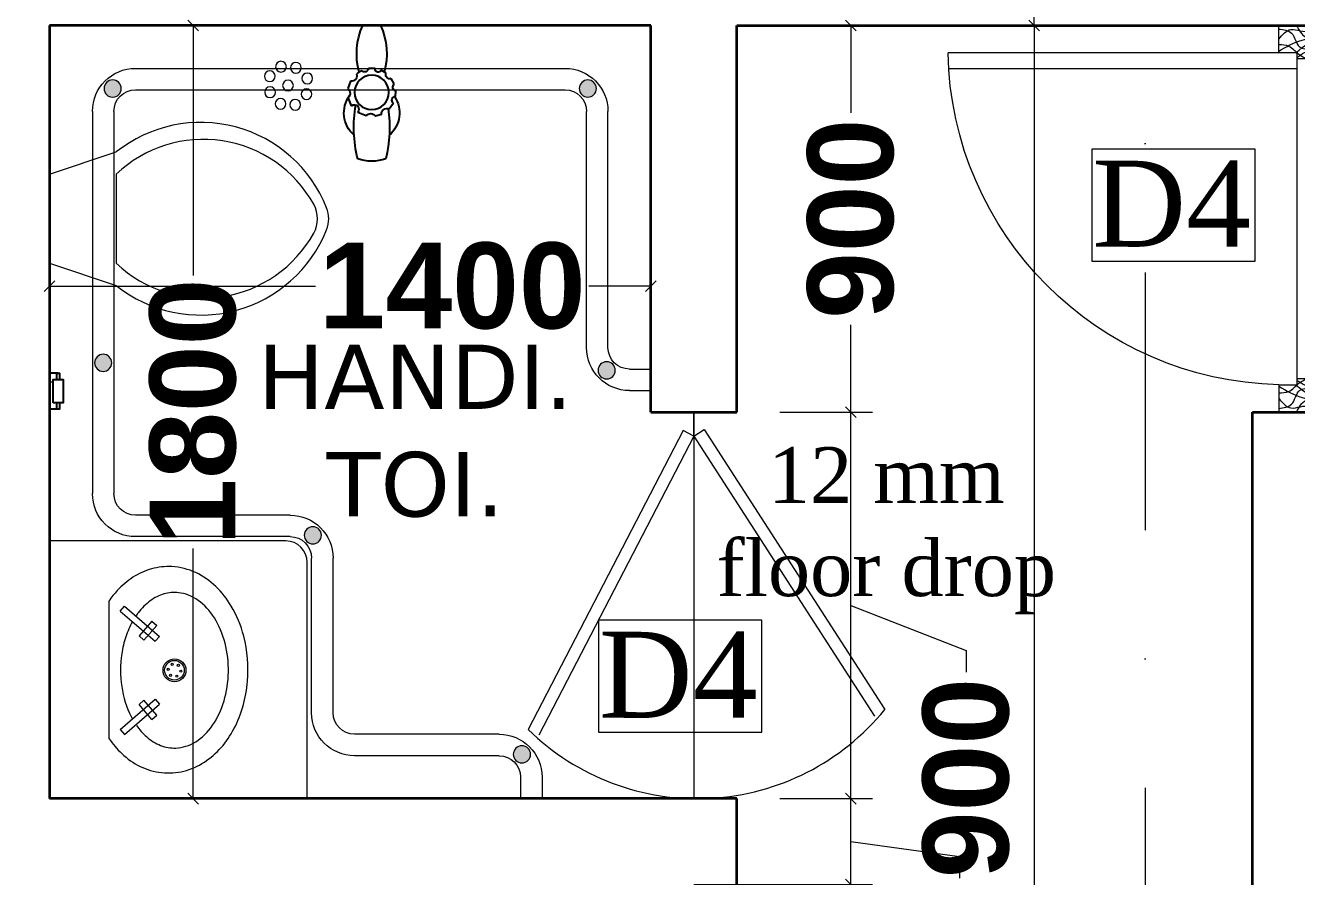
# Model space of a CAD drawing. Header units: millimetres. Extents: x -3092155 to 4513934, y -12317808 to 1850003.
# Drawn here: x -382291 to -379332, y -5679308 to -5677326 of the extents above; entities that cross this region are included whole.
import ezdxf

# ---------------------------------------------------------------- set-up
doc = ezdxf.new("R2010")
doc.units = ezdxf.units.MM
doc.header["$LTSCALE"] = 2
doc.header["$MEASUREMENT"] = 0
doc.header["$PDMODE"] = 34
doc.header["$PDSIZE"] = 500
doc.linetypes.add('DASHDOT', pattern=[1, 0.5, -0.25, 0, -0.25])
for name, color, linetype, lineweight in [('D DIM', 250, 'Continuous', 9), ('D4', 10, 'Continuous', 5), ('DOOR', 27, 'Continuous', 5), ('FIXTURE', 252, 'Continuous', 0), ('GRID', 251, 'DASHDOT', 5), ('Layer1', 251, 'Continuous', 0), ('RAILING', 47, 'Continuous', 13), ('SILL', 74, 'Continuous', 9), ('tap', 97, 'Continuous', 25), ('taxe', 7, 'Continuous', 9), ('TEXT', 7, 'Continuous', 13), ('toi.dim.', 214, 'Continuous', 9), ('WAll', 250, 'Continuous', 35)]:
    doc.layers.add(name, color=color, linetype=linetype, lineweight=lineweight)
doc.layers.add('Layer3', color=36, linetype='Continuous')
doc.layers.add('ROAD', color=7, linetype='Continuous', lineweight=15, true_color=0x004a6a)
doc.styles.add('INNER DIM', font='ARIALNB.TTF', dxfattribs={"height": 250})
doc.styles.add('int dim', font='arialbd.ttf', dxfattribs={"height": 200})
doc.styles.get("Standard").update_dxf_attribs({"font": 'times.ttf', "height": 500})
doc.styles.add('style2', font='verdana.ttf')
doc.dimstyles.new('INNER DIM', dxfattribs={"dimscale": 0, "dimtxt": 250, "dimasz": 100, "dimexe": 50, "dimexo": 50, "dimgap": 50, "dimtad": 0, "dimdec": 0, "dimzin": 0, "dimdsep": 46, "dimtxsty": 'INNER DIM', "dimblk": 'ARCHTICK', "dimcen": 100, "dimdle": 50, "dimclrd": 256, "dimclre": 256, "dimclrt": 256, "dimadec": 0, "dimazin": 0, "dimtfac": 1, "dimtdec": 0, "dimtix": 1, "dimtmove": 2, "dimatfit": 3, "dimfxl": 50, "dimfxlon": 1, "dimtolj": 1, "dimtzin": 0, "dimlwd": -1, "dimlwe": -1, "dimarcsym": 1})
doc.dimstyles.new('toilet detail', dxfattribs={"dimtxt": 150, "dimasz": 25, "dimexe": 50, "dimexo": 100, "dimgap": 25, "dimtad": 0, "dimdec": 0, "dimzin": 3, "dimdsep": 46, "dimtxsty": 'int dim', "dimblk": 'OBLIQUE', "dimcen": 90, "dimclrd": 214, "dimclre": 214, "dimclrt": 256, "dimadec": 0, "dimazin": 0, "dimtfac": 1, "dimtdec": 0, "dimtofl": 0, "dimtmove": 1, "dimatfit": 3, "dimfxl": 1, "dimfrac": 1, "dimtolj": 1, "dimtzin": 0, "dimlwd": -1, "dimlwe": -1, "dimarcsym": 1})

# ---------------------------------------------------------------- blocks, each defined once
blk = doc.blocks.new('_ArchTick')
at = {"color": 0, "linetype": 'ByBlock', "const_width": 0.15}
blk.add_lwpolyline([(-0.5, -0.5), (0.5, 0.5)], dxfattribs=at)
blk = doc.blocks.new('*D730')
at = {"layer": 'D DIM', "ltscale": 100, "transparency": 16777216}
for p, q in [((-438689.0668657003, 360.6453613601625), (-438689.0668657003, 460.6453613601625)), ((998.7644366729072, 360.6453613601623), (998.7644366729072, 460.6453613601623)), ((1048.764436672907, 410.6453613601623), (-438739.0668657003, 410.6453613601623))]:
    blk.add_line(p, q, dxfattribs=at)
at = {"layer": 'Defpoints', "color": 0, "lineweight": 50, "ltscale": 100, "transparency": 16777216}
for p in [(-438689.0668657003, 410.6453613601623), (998.7644366729072, -0.0061451550573111), (-438689.0668657006, -5723126.232655427)]:
    blk.add_point(p, dxfattribs=at)
at = {"layer": 'D DIM', "ltscale": 100, "transparency": 16777216, "xscale": 100, "yscale": 100, "zscale": 100, "rotation": 180}
blk.add_blockref('_ArchTick', (-438689.0668657003, 410.6453613601623), dxfattribs=at)
at = {"layer": 'D DIM', "ltscale": 100, "transparency": 16777216, "xscale": 100, "yscale": 100, "zscale": 100}
blk.add_blockref('_ArchTick', (998.7644366729072, 410.6453613601623), dxfattribs=at)
at = {"layer": 'D DIM', "ltscale": 100, "transparency": 16777216, "insert": (1326.455259555951, 835.181085795164), "char_height": 250, "attachment_point": 5, "style": 'INNER DIM'}
blk.add_mtext('\\A1;439688', dxfattribs=at)
blk = doc.blocks.new('A$C3DC14F32')
at = {"layer": 'DOOR', "ltscale": 100}
for p, q in [((52.99949478264897, 114.9996921028942), (52.99949478264899, 756.7428243851377)), ((83.99949478264897, 79.99969210289419), (83.99949478264898, 755.4110343496443)), ((-0.0005052173510194, -0.000307897105813), (-0.0005052173510194, 114.9996921028942)), ((52.99949478264897, 114.9996921028942), (-0.0005052173510194, 114.9996921028942)), ((52.99949478264897, 79.99969210289419), (52.99949478264897, 114.9996921028942)), ((696.999494782649, 114.9996921028942), (696.999494782649, 79.99969210289419)), ((696.999494782649, 114.9996921028942), (749.999494782649, 114.9996921028942)), ((749.999494782649, 114.9996921028942), (749.999494782649, -0.000307897105813)), ((52.99949478264897, 79.99969210289419), (696.999494782649, 79.99969210289419)), ((64.99949478264897, -0.0003078980371356), (64.99949478264897, 79.99969210289419)), ((684.9994947826488, 79.99969210289419), (684.9994947826488, -0.0003078980371356)), ((64.99949478264897, -0.0003078980371356), (-0.0005052173510194, -0.000307897105813)), ((684.9994947826488, -0.0003078980371356), (749.9994947826491, -0.0003078980371356))]:
    blk.add_line(p, q, dxfattribs=at)
blk.add_arc((40.31417776597399, 100.008927482144), 656.8563987731303, 1.307716759455737, 88.89342584686472, dxfattribs=at)
for points in [[(49.99949478264897, 114.9996921028942), (28.5, 70), (14.5, 33.5), (-0.0005052173510194, 24)], [(26.49949478264898, 114.9996921028942), (8, 91.5), (10.5, 56), (-0.0005052173510194, 44.5)], [(7.000000000465661, 114.9996921028942), (15, 90.5), (41.5, 75), (48, 24.5), (64.99949478264897, 10)], [(37.00000000046565, 114.9996921028942), (40, 96), (56, 76), (64.99949478264897, 61)], [(742.9989895648323, 114.9996921028942), (734.998989565298, 90.5), (708.4989895652977, 75), (701.998989565298, 24.5), (684.9994947826488, 10)], [(712.9989895648323, 114.9996921028942), (709.998989565298, 96), (693.9989895652977, 76), (684.9994947826488, 61)], [(699.999494782649, 114.9996921028942), (721.4989895652977, 70), (735.498989565298, 33.5), (749.999494782649, 24)], [(723.499494782649, 114.9996921028942), (741.9989895652977, 91.5), (739.498989565298, 56), (749.999494782649, 44.5)], [(52.99949478264897, 82), (32.5, 31.5), (37, 21), (-0.0005052173510194, 12)], [(-0.0005052173510194, 81), (22.5, 62.5), (25, 15), (64.99949478264897, -0.0003078980371356)], [(62, 79.99969210289419), (49, 49), (54, 23.5), (4, -0.000307897105813)], [(749.999494782649, 81), (727.4989895652978, 62.5), (724.9989895652977, 15), (684.9994947826488, -0.0003078980371356)], [(687.9989895652977, 79.99969210289419), (700.9989895652977, 49), (695.9989895652977, 23.5), (745.9989895652977, -0.000307897105813)], [(696.999494782649, 82), (717.4989895652977, 31.5), (712.9989895652977, 21), (749.999494782649, 12)]]:
    blk.add_spline(points, degree=3, dxfattribs=at)
blk = doc.blocks.new('14')
at = {"layer": 'FIXTURE', "ltscale": 15000}
for centre in [(-56.98899096832612, 27.93758214637637), (-38.20844072954995, 36.0154674127698), (-20.2151071971748, 27.0380796417594), (-64.68213853077668, 9.495943598449239), (-38.12322247237899, 9.495943598449236), (-12.13889834866859, 9.495943598449236), (-56.95706919417716, -7.848507821559906), (-38.20844072954996, -15.28902206820631), (-18.61901848972775, -8.359989639371632)]:
    blk.add_circle(centre, 6.965944811660197, dxfattribs=at)
blk = doc.blocks.new('ryr')
at = {"layer": 'tap', "ltscale": 100}
for p, q in [((1982569.018644572, -4956357.754817451), (1982576.059878631, -4956352.883035951)), ((1982583.737675077, -4956350.44548549), (1982590.202268639, -4956350.139865152)), ((1982598.167661398, -4956351.876693387), (1982604.579008114, -4956355.304493397)), ((1982562.6397905, -4956366.830942098), (1982560.619417549, -4956373.748985207)), ((1982610.690104417, -4956361.283024868), (1982614.049456018, -4956367.114631121)), ((1982666.278792854, -4956367.768315107), (1982666.287072216, -4956388.375991837)), ((1982561.079463562, -4956384.703346794), (1982565.096674409, -4956394.370811427)), ((1982616.002023037, -4956374.114746697), (1982616.037314679, -4956381.777848398)), ((1982613.723516514, -4956389.770130052), (1982610.08629866, -4956395.641961147)), ((1982572.831709136, -4956401.424545053), (1982582.244357445, -4956405.415036406)), ((1982601.526662083, -4956402.744159232), (1982592.781080879, -4956405.710433228))]:
    blk.add_line(p, q, dxfattribs=at)
blk.add_circle((1982588.283364309, -4956378.074034302), 20, dxfattribs=at)
for centre, radius, start, end in [((1982564.445824714, -4956380.45154472), 34.64069505713051, 56.55277587514192, 138.7143302402152), ((1982579.446505095, -4956350.239695132), 4.296101661263567, 217.9728670969993, 357.2543869593875), ((1982594.646703805, -4956348.890665844), 4.616654942065941, 195.6991030066236, 319.6996369507292), ((1982608.779900129, -4956357.123019014), 4.577611728740137, 156.5926791675466, 294.6637864751611), ((1982556.196415525, -4956378.074034302), 48.00995838109209, 160.1952473060995, 199.8047526939004), ((1982547.685375614, -4956509.021082662), 151.7093994229934, 81.76230417884105, 103.9834318662461), ((1982563.234411473, -4956360.46920614), 6.389464648687468, 264.6601720458993, 25.13943216500143), ((1982615.41065981, -4956370.507321732), 3.655574557478431, 111.8614756836552, 279.3096630897456), ((1982633.110303181, -4956440.782698616), 80.1950678442886, 65.5624695641667, 105.3326518006847), ((1982556.944758322, -4956379.390149402), 6.732447841380619, 307.8898860605086, 56.91974426233791), ((1982616.778405089, -4956386.323464932), 4.605631841286484, 99.25969699666588, 228.4484114278765), ((1982547.685375614, -4956247.126985941), 151.7093994229934, 256.0165681337539, 279.8379305379639), ((1982564.443915571, -4956375.699608197), 34.64069505713051, 221.3317081846367, 306.2699323172791), ((1982568.619799926, -4956398.275333967), 5.259059769223807, 323.2148265677761, 132.0605413497072), ((1982607.803097933, -4956401.599361283), 6.379985056878329, 69.03030871157539, 190.3369005336596), ((1982633.110303181, -4956315.365369986), 80.1950678442886, 254.6673482038987, 294.4375304516508), ((1982587.381802387, -4956410.234905004), 7.044464055513258, 39.96174969293975, 136.8267596166059), ((1982588.283364309, -4956378.074034302), 28, 279.2436243042187, 279.2438643274891)]:
    blk.add_arc(centre, radius, start, end, dxfattribs=at)
blk = doc.blocks.new('_Oblique')
at = {"color": 0, "linetype": 'ByBlock', "lineweight": -2}
blk.add_line((-0.5, -0.5), (0.5, 0.5), dxfattribs=at)
blk = doc.blocks.new('*D1148')
at = {"layer": 'Defpoints', "color": 0, "lineweight": 50, "ltscale": 100, "transparency": 16777216}
for p in [(-1461861.635037731, -5391089.477372297), (-1461596.279398512, -5391089.477372297), (-1462061.627130242, -5391289.477372295)]:
    blk.add_point(p, dxfattribs=at)
at = {"layer": 'toi.dim.', "color": 214, "ltscale": 100, "transparency": 16777216}
for p, q in [((-1461761.635037731, -5391089.477372297), (-1461546.279398512, -5391089.477372297)), ((-1461596.279398512, -5391289.477372295), (-1461596.279398512, -5391089.477372297)), ((-1461596.279398512, -5391189.477372296), (-1461343.12926452, -5391224.240430846)), ((-1461343.12926452, -5391224.240430846), (-1461343.12926452, -5391274.240430846)), ((-1461961.627130242, -5391289.477372295), (-1461546.279398512, -5391289.477372295))]:
    blk.add_line(p, q, dxfattribs=at)
at = {"layer": 'toi.dim.', "color": 214, "ltscale": 100, "transparency": 16777216, "xscale": 25, "yscale": 25, "zscale": 25}
for p, rotation in [((-1461596.279398512, -5391089.477372297), 90), ((-1461596.279398512, -5391289.477372295), 270)]:
    blk.add_blockref('_Oblique', p, dxfattribs=dict(at, rotation=rotation))
at = {"layer": 'toi.dim.', "ltscale": 100, "transparency": 16777216, "insert": (-1461343.129264519, -5391521.955301242), "char_height": 200, "attachment_point": 5, "rotation": 90, "style": 'int dim'}
blk.add_mtext('\\A1;200', dxfattribs=at)
blk = doc.blocks.new('*D1129')
at = {"layer": 'Defpoints', "color": 0, "lineweight": 50, "ltscale": 100, "transparency": 16777216}
for p in [(-1461861.627130244, -5390189.477372297), (-1461596.279398512, -5390189.477372297), (-1461861.627130243, -5391089.477372297)]:
    blk.add_point(p, dxfattribs=at)
at = {"layer": 'toi.dim.', "color": 214, "ltscale": 100, "transparency": 16777216}
for p, q in [((-1461761.627130244, -5390189.477372297), (-1461546.279398512, -5390189.477372297)), ((-1461596.279398512, -5391089.477372297), (-1461596.279398512, -5390189.477372297)), ((-1461596.279398512, -5390639.477372296), (-1461327.983509043, -5390744.64031397)), ((-1461327.983509043, -5390744.64031397), (-1461327.983509043, -5390794.64031397)), ((-1461761.627130243, -5391089.477372297), (-1461546.279398512, -5391089.477372297))]:
    blk.add_line(p, q, dxfattribs=at)
at = {"layer": 'toi.dim.', "color": 214, "ltscale": 100, "transparency": 16777216, "xscale": 25, "yscale": 25, "zscale": 25}
for p, rotation in [((-1461596.279398512, -5390189.477372297), 90), ((-1461596.279398512, -5391089.477372297), 270)]:
    blk.add_blockref('_Oblique', p, dxfattribs=dict(at, rotation=rotation))
at = {"layer": 'toi.dim.', "ltscale": 100, "transparency": 16777216, "insert": (-1461327.983509042, -5391041.400204829), "char_height": 200, "attachment_point": 5, "rotation": 90, "style": 'int dim'}
blk.add_mtext('\\A1;900', dxfattribs=at)
blk = doc.blocks.new('*D1149')
at = {"layer": 'Defpoints', "color": 0, "lineweight": 50, "ltscale": 100, "transparency": 16777216}
for p in [(-1461861.627130243, -5389289.477372297), (-1461596.279398512, -5389289.477372297), (-1461861.627130244, -5390189.477372297)]:
    blk.add_point(p, dxfattribs=at)
at = {"layer": 'toi.dim.', "color": 214, "ltscale": 100, "transparency": 16777216}
for p, q in [((-1461761.627130243, -5389289.477372297), (-1461546.279398512, -5389289.477372297)), ((-1461596.279398512, -5389289.477372297), (-1461596.279398512, -5389492.717481437)), ((-1461596.279398512, -5390189.477372297), (-1461596.279398512, -5389986.237263157)), ((-1461761.627130244, -5390189.477372297), (-1461546.279398512, -5390189.477372297))]:
    blk.add_line(p, q, dxfattribs=at)
at = {"layer": 'toi.dim.', "color": 214, "ltscale": 100, "transparency": 16777216, "xscale": 25, "yscale": 25, "zscale": 25}
for p, rotation in [((-1461596.279398512, -5389289.477372297), 90), ((-1461596.279398512, -5390189.477372297), 270)]:
    blk.add_blockref('_Oblique', p, dxfattribs=dict(at, rotation=rotation))
at = {"layer": 'toi.dim.', "ltscale": 100, "transparency": 16777216, "insert": (-1461596.279398511, -5389739.477372297), "char_height": 200, "attachment_point": 5, "rotation": 90, "style": 'int dim'}
blk.add_mtext('\\A1;900', dxfattribs=at)
blk = doc.blocks.new('*D1160')
at = {"layer": 'Defpoints', "color": 0, "lineweight": 50, "ltscale": 100, "transparency": 16777216}
for p in [(-1461861.627130243, -5389289.477372297), (-1461169.870211504, -5389289.477372297), (-1461861.627130243, -5393789.476752537)]:
    blk.add_point(p, dxfattribs=at)
at = {"layer": 'toi.dim.', "color": 214, "ltscale": 100, "transparency": 16777216}
for p, q in [((-1461761.627130243, -5389289.477372297), (-1461119.870211504, -5389289.477372297)), ((-1461169.870211504, -5389289.477372297), (-1461169.870211504, -5391926.231892514)), ((-1461169.870211504, -5393789.476752537), (-1461169.870211504, -5392578.823979827)), ((-1461761.627130243, -5393789.476752537), (-1461119.870211504, -5393789.476752537))]:
    blk.add_line(p, q, dxfattribs=at)
at = {"layer": 'toi.dim.', "color": 214, "ltscale": 100, "transparency": 16777216, "xscale": 25, "yscale": 25, "zscale": 25}
for p, rotation in [((-1461169.870211504, -5389289.477372297), 90), ((-1461169.870211504, -5393789.476752537), 270)]:
    blk.add_blockref('_Oblique', p, dxfattribs=dict(at, rotation=rotation))
at = {"layer": 'toi.dim.', "ltscale": 100, "transparency": 16777216, "insert": (-1461169.870211504, -5392252.527936169), "char_height": 200, "attachment_point": 5, "rotation": 90, "style": 'int dim'}
blk.add_mtext('\\A1;4500', dxfattribs=at)
blk = doc.blocks.new('*D1161')
at = {"layer": 'Defpoints', "color": 0, "lineweight": 50, "ltscale": 100, "transparency": 16777216}
for p in [(-1461709.681223375, -5389089.477372297), (-1461169.870211504, -5389089.477372297), (-1461861.627130243, -5389289.477372297)]:
    blk.add_point(p, dxfattribs=at)
at = {"layer": 'toi.dim.', "color": 214, "ltscale": 100, "transparency": 16777216}
for p, q in [((-1460935.815972742, -5389042.083246785), (-1460935.815972742, -5388992.083246785)), ((-1461169.870211504, -5389189.477372297), (-1460935.815972742, -5389042.083246785)), ((-1461609.681223375, -5389089.477372297), (-1461119.870211504, -5389089.477372297)), ((-1461169.870211504, -5389289.477372297), (-1461169.870211504, -5389089.477372297)), ((-1461761.627130243, -5389289.477372297), (-1461119.870211504, -5389289.477372297))]:
    blk.add_line(p, q, dxfattribs=at)
at = {"layer": 'toi.dim.', "color": 214, "ltscale": 100, "transparency": 16777216, "xscale": 25, "yscale": 25, "zscale": 25}
for p, rotation in [((-1461169.870211504, -5389089.477372297), 90), ((-1461169.870211504, -5389289.477372297), 270)]:
    blk.add_blockref('_Oblique', p, dxfattribs=dict(at, rotation=rotation))
at = {"layer": 'toi.dim.', "ltscale": 100, "transparency": 16777216, "insert": (-1460935.815972741, -5388744.368376389), "char_height": 200, "attachment_point": 5, "rotation": 90, "style": 'int dim'}
blk.add_mtext('\\A1;200', dxfattribs=at)
blk = doc.blocks.new('*D1172')
at = {"layer": 'Defpoints', "color": 0, "lineweight": 50, "ltscale": 100, "transparency": 16777216}
for p in [(-1463461.627130243, -5389486.871934247), (-1462061.627130243, -5389660.127525195), (-1462061.627130243, -5389896.313337224)]:
    blk.add_point(p, dxfattribs=at)
at = {"layer": 'toi.dim.', "color": 214, "ltscale": 100, "transparency": 16777216}
for p, q in [((-1463461.627130243, -5389586.871934247), (-1463461.627130243, -5389946.313337225)), ((-1462061.627130243, -5389760.127525195), (-1462061.627130243, -5389946.313337225)), ((-1463461.627130243, -5389896.313337224), (-1462842.138820415, -5389896.313337224)), ((-1462061.627130243, -5389896.313337224), (-1462206.463513457, -5389896.313337224))]:
    blk.add_line(p, q, dxfattribs=at)
at = {"layer": 'toi.dim.', "color": 214, "ltscale": 100, "transparency": 16777216, "xscale": 25, "yscale": 25, "zscale": 25, "rotation": 180}
blk.add_blockref('_Oblique', (-1463461.627130243, -5389896.313337224), dxfattribs=at)
at = {"layer": 'toi.dim.', "color": 214, "ltscale": 100, "transparency": 16777216, "xscale": 25, "yscale": 25, "zscale": 25}
blk.add_blockref('_Oblique', (-1462061.627130243, -5389896.313337224), dxfattribs=at)
at = {"layer": 'toi.dim.', "ltscale": 100, "transparency": 16777216, "insert": (-1462524.301166936, -5389896.313337224), "char_height": 200, "attachment_point": 5, "style": 'int dim'}
blk.add_mtext('\\A1;1400', dxfattribs=at)
blk = doc.blocks.new('*D1173')
at = {"layer": 'Defpoints', "color": 0, "lineweight": 50, "ltscale": 100, "transparency": 16777216}
for p in [(-1462250.942489126, -5389289.477372297), (-1463127.442530669, -5391089.477372297), (-1462250.942489126, -5391089.477372297)]:
    blk.add_point(p, dxfattribs=at)
at = {"layer": 'toi.dim.', "color": 214, "ltscale": 100, "transparency": 16777216}
for p, q in [((-1462350.942489126, -5389289.477372297), (-1463177.442530669, -5389289.477372297)), ((-1463127.442530669, -5389289.477372297), (-1463127.442530669, -5389871.639718818)), ((-1463127.442530669, -5391089.477372297), (-1463127.442530669, -5390507.315025777)), ((-1462350.942489126, -5391089.477372297), (-1463177.442530669, -5391089.477372297))]:
    blk.add_line(p, q, dxfattribs=at)
at = {"layer": 'toi.dim.', "color": 214, "ltscale": 100, "transparency": 16777216, "xscale": 25, "yscale": 25, "zscale": 25}
for p, rotation in [((-1463127.442530669, -5389289.477372297), 90), ((-1463127.442530669, -5391089.477372297), 270)]:
    blk.add_blockref('_Oblique', p, dxfattribs=dict(at, rotation=rotation))
at = {"layer": 'toi.dim.', "ltscale": 100, "transparency": 16777216, "insert": (-1463127.442530668, -5390189.477372297), "char_height": 200, "attachment_point": 5, "rotation": 90, "style": 'int dim'}
blk.add_mtext('\\A1;1800', dxfattribs=at)
blk = doc.blocks.new('A$C7E617290')
at = {"layer": 'DOOR', "ltscale": 0.1}
for p, q in [((342.8946042056196, 750.4069316708483), (342.8946042056196, 800.1712549729273)), ((363.9002756364643, 763.962807431817), (737.8271733187137, 184.539855272509)), ((320.6997916847468, 761.9130299300887), (-0.0018879845738411, 143.2920609340071)), ((342.8946042051539, 750.4069316699167), (22.1929245358333, 131.7859626733698)), ((342.8946042046882, 750.4069316703827), (716.8215018860063, 170.9839795115404))]:
    blk.add_line(p, q, dxfattribs=at)
at = {"layer": 'ROAD', "ltscale": 0.1}
for q in [(363.9002756359987, 763.9628074308857), (320.6997916833497, 761.9130299305542)]:
    blk.add_line((342.8946042042225, 750.4069316699167), q, dxfattribs=at)
at = {"layer": 'SILL', "ltscale": 0.1}
blk.add_arc((350.1537954197265, 499.4689949974417), 499.4707308533312, 225.4884156420335, 320.9110805028968, dxfattribs=at)
blk = doc.blocks.new('A$C7E2B4B46')
at = {"layer": 'RAILING', "ltscale": 0.1}
h = blk.add_hatch(color=256, dxfattribs=at)
h.set_gradient(color1=(245, 10, 245), color2=(225, 9, 225), one_color=1, tint=0.4600000083446503, name='CYLINDER')
h.paths.add_polyline_path([(166.5758582269773, -146.9669914124533, -1), (126.5758582269773, -146.9669914124533, -1)])
h = blk.add_hatch(color=256, dxfattribs=at)
h.set_gradient(color1=(245, 10, 245), color2=(225, 9, 225), one_color=1, tint=0.4600000083446503, name='CYLINDER')
h.paths.add_polyline_path([(1272.641875411384, -146.966991411522, -1), (1232.641875411384, -146.966991411522, -1)])
h = blk.add_hatch(color=256, dxfattribs=at)
h.set_gradient(color1=(245, 10, 245), color2=(225, 9, 225), one_color=1, tint=0.4600000083446503, name='CYLINDER')
h.paths.add_polyline_path([(1294.608866819413, -785.4669913798571, -1), (1254.608866819413, -785.4669913798571, -1)])
h = blk.add_hatch(color=256, dxfattribs=at)
h.set_gradient(color1=(245, 10, 245), color2=(225, 9, 225), one_color=1, tint=0.4600000083446503, name='CYLINDER')
h.paths.add_polyline_path([(122.6418754025362, -803.0330085903406, -1), (82.64187540253623, -803.0330085903406, -1)])
h = blk.add_hatch(color=256, dxfattribs=at)
h.set_gradient(color1=(245, 10, 245), color2=(225, 9, 225), one_color=1, tint=0.4600000083446503, name='CYLINDER')
h.paths.add_polyline_path([(766.5758582314011, -1186.966991413385, -1), (806.5758582314011, -1186.966991413385, -1)])
h = blk.add_hatch(color=256, dxfattribs=at)
h.set_gradient(color1=(245, 10, 245), color2=(225, 9, 225), one_color=1, tint=0.4600000083446503, name='CYLINDER')
h.paths.add_polyline_path([(319.9525426269975, -1696.966991409659, -1), (279.9525426269974, -1696.966991409659, -1)])
at = {"layer": 'RAILING'}
for p, q in [((1199.608866821974, -100), (199.6088668161537, -100.0000000018626)), ((1199.60886682244, -150), (199.6088668161537, -150.0000000018626)), ((99.60886681382543, -750.0000000009312), (99.60886681615378, -200.0000000018626)), ((149.6088668138254, -750.0000000018626), (149.6088668166194, -199.999792272225)), ((1249.60886682244, -200), (1249.608866818249, -1090.000000000931)), ((1299.608866822207, -200), (1299.608866818482, -1090.000000000931)), ((49.60886681382544, -800.0000000018626), (-0.3911331861745566, -800.0000000018626)), ((49.60886681382544, -850.0000000018626), (-0.3911331861745566, -850.0000000018626)), ((839.6088668201116, -1140.000000002794), (1199.608866818482, -1140.000000000931)), ((839.6088668203447, -1190.000000002794), (1199.608866818947, -1190.000000000931)), ((739.6088668205775, -1600.000000000931), (739.6088668205775, -1240.000000002794)), ((789.6088668205775, -1600.000000000931), (789.6088668205775, -1240.000000002794)), ((352.9846731747966, -1650.000000001863), (689.6088668205775, -1650.000000000931)), ((352.9849393407348, -1700.000000001862), (689.6088668205775, -1700.000000001862)), ((252.9855512164068, -1749.999999998137), (252.9855512164068, -1799.999999998137)), ((302.9855512164068, -1749.999999998137), (302.9855512164068, -1799.999999998137))]:
    blk.add_line(p, q, dxfattribs=at)
for centre in [(146.5758582269773, -146.9669914124533), (1252.641875411384, -146.966991411522), (1274.608866819413, -785.4669913798571), (102.6418754025362, -803.0330085903406), (786.5758582314011, -1186.966991413385), (299.9525426269975, -1696.966991409659)]:
    blk.add_circle(centre, 20, dxfattribs=at)
for centre, radius, start, end in [((199.6088668161537, -200.0000000018626), 100, 90, 180), ((1199.608866822207, -200), 100, 0, 90), ((199.6088668161537, -200.0000000018626), 50, 90, 180), ((1199.60886682244, -200), 50, 0, 90), ((49.60886681382544, -750.0000000018626), 50, 270, 0), ((49.60886681382544, -750.0000000018626), 100, 270, 0), ((1199.608866818482, -1090.000000000931), 100, 270, 0), ((1199.608866818249, -1090.000000000931), 50, 270, 0), ((839.6088668205775, -1240.000000002794), 100, 90, 180), ((839.6088668205775, -1240.000000002794), 50, 90, 180), ((689.6088668205775, -1600.000000000931), 50, 270, 0), ((689.6088668205775, -1600.000000000931), 100, 270, 0), ((352.9855512164068, -1749.999999998137), 100, 90, 180), ((352.9855512164068, -1749.999999998137), 50, 90, 180)]:
    blk.add_arc(centre, radius, start, end, dxfattribs=at)
blk = doc.blocks.new('A$C04A64DAF')
at = {"layer": 'FIXTURE', "ltscale": 200}
for p, q in [((-460.5319485655054, 211.8360090740025), (-460.5319485655054, -211.8360090740025)), ((-425.766160367988, 180.9671429488808), (-412.5776366544887, 196.229942869395)), ((-412.5776366544887, 196.229942869395), (-304.7687223581597, 103.0726957712322)), ((-425.766160367988, 180.9671429488808), (-317.9572460697964, 87.8098958618939)), ((-328.3186448877677, 150.0810386016965), (-367.8842160506174, 104.2926388531923)), ((-313.0558449951932, 136.8925148900598), (-352.6214161301032, 91.104115139693)), ((-328.3186448877677, 150.0810386016965), (-313.0558449951932, 136.8925148900598)), ((-367.8842160506174, 104.2926388531923), (-352.6214161301032, 91.104115139693)), ((-317.9572460697964, 87.8098958618939), (-304.7687223581597, 103.0726957712322)), ((-425.766160367988, -184.0171948280185), (-317.9572460697964, -90.85994772985576)), ((-412.5776366544887, -199.2799947373569), (-304.7687223581597, -106.12274765037)), ((-367.8842160506174, -107.3426907323301), (-352.6214161301032, -94.15416701883078)), ((-328.3186448877677, -153.1310904808342), (-367.8842160506174, -107.3426907323301)), ((-313.0558449951932, -139.9425667691976), (-352.6214161301032, -94.15416701883078)), ((-317.9572460697964, -90.85994772985576), (-304.7687223581597, -106.12274765037)), ((-328.3186448877677, -153.1310904808342), (-313.0558449951932, -139.9425667691976)), ((-425.766160367988, -184.0171948280185), (-412.5776366544887, -199.2799947373569))]:
    blk.add_line(p, q, dxfattribs=at)
for centre, radius in [((-258.6039053900167, -1.525025933980941), 35.30016000000001), ((-258.6039053900167, -1.525025933980941), 30.25728000000001), ((-278.0664160763845, 1.265254357829689), 3.379842646712931), ((-265.9187070978806, 16.72514288127422), 3.379842646712931), ((-246.4561964357272, 13.93486258946359), 3.379842646712931), ((-270.7516143424436, -16.98491446860134), 3.379842646712931), ((-251.2891036560759, -19.77519476041198), 3.379842646712931), ((-239.1413947017863, -4.315306223928928), 3.379842646712931)]:
    blk.add_circle(centre, radius, dxfattribs=at)
for points, knots in [([(-460.5319485655054, -211.8360090721398), (-448.9494688538834, -228.884865347296), (-435.7212605522944, -244.5974247958511), (-404.0515615520998, -274.2143144495785), (-385.1149074947461, -287.5987104084343), (-343.7765635894611, -307.7558858655393), (-321.356839270331, -314.4728584121913), (-275.3930923389271, -319.5993178077042), (-251.9259969489649, -317.9728200696409), (-207.1407153317705, -306.7806122433394), (-185.8648508666083, -297.2785199470818), (-147.2540309419855, -272.3745317421854), (-129.8836887432262, -257.0056834183633), (-99.39202395733444, -222.1667391415685), (-86.24758570734413, -202.6888385806233), (-51.88750106748194, -137.6044459193945), (-37.97444161679596, -87.03409549035132), (-29.73577788937837, 11.30215813219547), (-33.60477533470839, 58.83110884204507), (-53.75147297885269, 136.5859176348894), (-66.53461213689296, 168.1135254465043), (-96.75216129701583, 218.7508922964334), (-112.5730872014537, 239.0827658120543), (-149.2621174929663, 274.1363832429051), (-170.181348814629, 288.8569867312908), (-216.1359223658219, 310.1401520427316), (-241.1911705275997, 316.609092220664), (-287.7506965724752, 319.0814359635115), (-309.0616075759754, 316.6765230745077), (-349.71547192242, 305.356741309166), (-369.0366834392771, 296.4851198438555), (-404.4090592777356, 273.7988841999322), (-420.4833257282152, 260.0056871380657), (-444.1157788289711, 234.2805654518306), (-452.6992982169613, 223.3652958292514), (-460.5319485655054, 211.8360090740025)], [2.343403678038542, 2.343403678038542, 2.343403678038542, 2.343403678038542, 2.563954544575576, 2.563954544575576, 2.813983841499735, 2.813983841499735, 3.064013138423895, 3.064013138423895, 3.314042435348054, 3.314042435348054, 3.564071732272214, 3.564071732272214, 3.814101029196373, 3.814101029196373, 4.064130326120534, 4.064130326120534, 4.592757119412946, 4.592757119412946, 5.068313435529031, 5.068313435529031, 5.420466271563587, 5.420466271563587, 5.695708282082603, 5.695708282082603, 5.970950292601618, 5.970950292601618, 6.246192303120633, 6.246192303120633, 6.474870465049078, 6.474870465049078, 6.703548626977522, 6.703548626977522, 6.932226788905967, 6.932226788905967, 7.081374282730835, 7.081374282730835, 7.081374282730835, 7.081374282730835]), ([(-375.8869515853003, -171.4232152365148), (-366.6750267902389, -184.6450826954096), (-356.3837798079476, -196.3044382091611), (-331.6909925593063, -218.0892817303538), (-316.7766703469679, -227.2934358157217), (-286.1076788930223, -239.1081314384937), (-270.0210343664512, -241.8301489334553), (-233.3445548163727, -240.4324482791126), (-212.4813020071015, -233.8669795226306), (-173.910497858189, -210.0185220893473), (-156.1338314330205, -192.7280159480869), (-126.2640845524147, -149.7605303991586), (-114.1925167283043, -124.1276299525052), (-97.49901069607586, -68.12151208519936), (-92.89312339480966, -37.84399176761508), (-91.87957170512527, 23.10360987484455), (-95.42448917683217, 53.70406027138233), (-110.21797864791, 110.7734551746398), (-121.4342548800632, 137.2895000260323), (-149.7956005921587, 182.2434469033033), (-167.0266669718548, 200.8115583527833), (-204.7494851658121, 227.3293884880841), (-225.3702932139859, 235.3464858941734), (-261.0674576396123, 239.1930093951523), (-276.2173697194084, 237.8868522159755), (-305.5641655223444, 229.4896468892694), (-319.9457808202132, 222.3632724341005), (-346.7881172364578, 202.8597523085773), (-359.3436472741887, 190.4091494865715), (-372.8553262716159, 172.6757339779287), (-375.1405247887597, 169.4990828931331), (-377.3623598208651, 166.2286479454487)], [2.35598536579047, 2.35598536579047, 2.35598536579047, 2.35598536579047, 2.590166380904917, 2.590166380904917, 2.87927577223176, 2.87927577223176, 3.168385163558603, 3.168385163558603, 3.548321705753133, 3.548321705753133, 3.928258247947663, 3.928258247947663, 4.308194790142194, 4.308194790142194, 4.688131332336723, 4.688131332336723, 5.068067874531253, 5.068067874531253, 5.448004416725784, 5.448004416725784, 5.827940958920312, 5.827940958920312, 6.207877501114843, 6.207877501114843, 6.479980230269067, 6.479980230269067, 6.752082959423291, 6.752082959423291, 7.024185688577513, 7.024185688577513, 7.081374282730835, 7.081374282730835, 7.081374282730835, 7.081374282730835]), ([(-387.9655827051029, 149.0472005531191), (-396.0551729043946, 134.6010560654103), (-402.9910930832849, 118.7620314061641), (-414.1238955436274, 85.2674552667886), (-418.3309456286951, 67.5478286985308), (-426.0768619431182, 16.21232972852886), (-426.1187672158703, -18.43305854313075), (-416.2698291828855, -84.79625846445562), (-406.405096472241, -116.4032563269138), (-391.0098124695942, -146.5358686652034), (-389.5086897378787, -149.3416187018156), (-387.9655827051029, -152.0972524173558)], [0.8939572373925269, 0.8939572373925269, 0.8939572373925269, 0.8939572373925269, 1.125800864461496, 1.125800864461496, 1.357644491530466, 1.357644491530466, 1.78052763988947, 1.78052763988947, 2.203410788248473, 2.203410788248473, 2.247635416197266, 2.247635416197266, 2.247635416197266, 2.247635416197266])]:
    blk.add_open_spline(points, degree=3, knots=knots, dxfattribs=at)
blk = doc.blocks.new('A$C74827424')
at = {"layer": 'Layer3'}
for p, q in [((0, 0.4020045388460858), (0, 1.095959377504186)), ((2.923084642738103, 0.4020045388460858), (2.923084642738103, 1.095959377504186))]:
    blk.add_line(p, q, dxfattribs=at)
for points in [[(0.5127460059302394, 0.2965333125903271), (0, 0.2965333125903271), (0, 0.5074757651018444), (0.5127460059302394, 0.5074757651018444)], [(2.40942830214044, 0.5074757651018444), (2.923084642738103, 0.5074757651018444), (2.923084642738103, 0.2965333125903271), (2.40942830214044, 0.2965333125903271)]]:
    blk.add_lwpolyline(points, dxfattribs=at)
blk.add_lwpolyline([(0.5127460059302394, 0.8087159556744155), (2.40942830214044, 0.8087159556744155), (2.40942830214044, 0), (0.5127460059302394, 0)], close=True, dxfattribs=at)
blk = doc.blocks.new('A$C7AA60F0C')
at = {"layer": 'FIXTURE', "ltscale": 100}
for p, q in [((402.5341978829819, 285.1434079566971), (246.9926524024923, 336.990589783527)), ((246.9926524024923, 285.1434079566971), (246.9926524024923, 77.75468066427857)), ((402.5341978829819, 285.1434079566971), (402.5341978829819, 77.75468066427857)), ((402.5341978829819, 77.75468066427857), (246.9926524024923, 25.90749883744866)), ((394.2912111144979, -198.7844658037647), (402.5341978829819, -198.7844658037647))]:
    blk.add_line(p, q, dxfattribs=at)
at = {"layer": 'FIXTURE', "ltscale": 100, "extrusion": (0, 0, -1)}
for centre, major_axis, ratio, start_param, end_param in [((50.47961367783137, 90.2109677279368), (223.0674869543888, -223.067486954389), 0.9999999999999294, 2.735616402045641, 4.599478506228069), ((44.33793662604876, 72.57279665116221), (207.6724455142747, -207.6724455142747), 0.9999999999999408, 2.862371336515054, 4.688514484834191), ((-178.3362244504969, 181.4495819890871), (48.88199315997594, -48.88199315997594), 0.9999999999993436, 1.976769601960749, 2.735616402046388), ((50.47900049504825, 272.6887410664931), (223.0672269008382, 223.0672269008381), 0.999999999999679, 1.683703590402687, 3.547565928755599), ((44.33733193692751, 290.3270264798775), (207.6723155693679, -207.6723155693679), 0.9999999999999388, 0.0238713122327279, 1.850013566352764)]:
    blk.add_ellipse(centre, major_axis=major_axis, ratio=ratio, start_param=start_param, end_param=end_param, dxfattribs=at)
at = {"layer": 'FIXTURE', "ltscale": 100, "extrusion": (0, 0, -0.9999999999999999)}
blk.add_ellipse((-152.0664086777251, 181.4495556959882), major_axis=(48.88199315994119, 48.88199315994117), ratio=0.9999999999991935, start_param=3.420809893147452, end_param=4.433167663309546, dxfattribs=at)
at = {"layer": 'FIXTURE', "ltscale": 100, "xscale": -28.69686868808184, "yscale": 28.69686868808184, "zscale": 28.69686868808184, "rotation": 270}
blk.add_blockref('A$C74827424', (371.0835955303628, -261.6333825876936), dxfattribs=at)
blk = doc.blocks.new('7u6ujuj')
at = {"layer": 'D4'}
for points in [[(-1460654.906821998, -5389577.375383623), (-1461035.375832966, -5389577.375383623), (-1461035.375832966, -5389837.982650324), (-1460654.906821998, -5389837.982650324)], [(-1461803.544085377, -5390674.02583709), (-1462184.013096345, -5390674.02583709), (-1462184.013096345, -5390934.633103792), (-1461803.544085377, -5390934.633103792)]]:
    blk.add_lwpolyline(points, close=True, dxfattribs=at)
at = {"layer": 'Layer1', "color": 0, "ltscale": 0.1}
for p, q in [((-1461961.627130243, -5390189.477372297), (-1461961.627130243, -5391089.477372299)), ((-1462911.627132631, -5390489.4773723), (-1463461.627132629, -5390489.477372296)), ((-1462861.627132632, -5391089.477372295), (-1462861.627132632, -5390539.4773723))]:
    blk.add_line(p, q, dxfattribs=at)
blk.add_arc((-1462911.627132631, -5390539.4773723), 50, 0, 90, dxfattribs=at)
at = {"layer": 'WAll', "ltscale": 100}
for p, q in [((-1463461.627130243, -5389289.477372297), (-1463461.627130243, -5389807.237006031)), ((-1463461.627130243, -5389289.477372297), (-1463461.627130244, -5391089.477372295)), ((-1462061.627130242, -5389289.477372297), (-1463461.627130243, -5389289.477372297)), ((-1462061.627130242, -5390188.689426445), (-1462061.627130243, -5389289.477372297)), ((-1461861.627130242, -5390189.477372297), (-1461861.627130243, -5389289.477372297)), ((-1461861.627130243, -5389289.477372297), (-1460461.627130243, -5389289.477372297)), ((-1462061.627130242, -5390189.477372297), (-1462061.627130243, -5390007.237006033)), ((-1462061.627130242, -5390189.477372297), (-1461861.627130242, -5390189.477372297)), ((-1460661.627130243, -5393789.477713067), (-1460661.62851168, -5390189.477368872)), ((-1460661.62851168, -5390189.477368872), (-1460461.62851168, -5390189.477368872)), ((-1461861.627130243, -5391089.477372297), (-1463461.627130244, -5391089.477372296)), ((-1461861.627130243, -5393789.476752537), (-1461861.627130243, -5391089.477372297))]:
    blk.add_line(p, q, dxfattribs=at)
at = {"layer": 'DOOR', "ltscale": 100, "xscale": -1.199999999953806, "yscale": 1.199999999953806, "zscale": 1.199999999953806, "rotation": 90.00050340628627}
blk.add_blockref('A$C3DC14F32', (-1460462.018635284, -5389289.477978561), dxfattribs=at)
at = {"layer": 'FIXTURE', "lineweight": 40, "xscale": -2, "yscale": 2, "zscale": 2, "rotation": 270}
blk.add_blockref('ryr', (8450044.517176699, -9354622.043237373), dxfattribs=at)
at = {"layer": 'FIXTURE', "xscale": -1.8, "yscale": 1.8, "zscale": 1.8, "rotation": 290.471190732132}
blk.add_blockref('14', (-1462946.453607424, -5389371.01693429), dxfattribs=at)
at = {"layer": 'FIXTURE', "ltscale": 100, "xscale": -1}
blk.add_blockref('A$C7AA60F0C', (-1463059.092934745, -5389920.926416607), dxfattribs=at)
at = {"layer": 'FIXTURE', "ltscale": 100, "xscale": 0.7551307640287378, "yscale": 0.7551307640287378, "zscale": 0.7551307640287378}
blk.add_blockref('A$C04A64DAF', (-1462975.439561127, -5390789.477372297), dxfattribs=at)
at = {"layer": 'RAILING', "ltscale": 100, "xscale": -1}
blk.add_blockref('A$C7E2B4B46', (-1462062.018263426, -5389289.477372297), dxfattribs=at)
at = {"layer": 'ROAD', "color": 0, "ltscale": 0.1, "xscale": 1.124826365150511, "yscale": 1.124826365616172, "zscale": 1.124826365320592}
blk.add_blockref('A$C7E617290', (-1462347.32402156, -5391089.531096667), dxfattribs=at)
at = {"layer": 'D4', "char_height": 200, "width": 464.1942631211133, "attachment_point": 2}
for insert in [(-1460849.485628553, -5389604.481318208), (-1461998.122891932, -5390701.131771675)]:
    blk.add_mtext('\\pt2000;D4', dxfattribs=dict(at, insert=insert))
at = {"layer": 'taxe', "color": 0, "insert": (-1461513.822628495, -5390660.199198633), "char_height": 130, "attachment_point": 8}
blk.add_mtext('12 mm \\Pfloor drop', dxfattribs=at)
at = {"layer": 'TEXT', "lineweight": 30, "ltscale": 100, "insert": (-1462756.704293571, -5390032.408930813), "char_height": 150, "width": 293.3622733522207, "attachment_point": 1, "style": 'style2'}
blk.add_mtext('\\pxqc;HANDI. TOI.', dxfattribs=at)
at = {"layer": 'toi.dim.', "ltscale": 100}
for base, p1, p2, picture, middle in [((-1461169.870211504, -5389089.477372297), (-1461861.627130243, -5389289.477372297), (-1461709.681223375, -5389089.477372297), '*D1161', (-1460935.815972741, -5388967.083246785)), ((-1461169.870211504, -5389289.477372297), (-1461861.627130243, -5393789.476752537), (-1461861.627130243, -5389289.477372297), '*D1160', (-1461169.870211504, -5392252.527936169)), ((-1461596.279398512, -5390189.477372297), (-1461861.627130243, -5391089.477372297), (-1461861.627130244, -5390189.477372297), '*D1129', (-1461327.983509042, -5390819.64031397)), ((-1461596.279398512, -5391089.477372297), (-1462061.627130242, -5391289.477372295), (-1461861.635037731, -5391089.477372297), '*D1148', (-1461343.129264519, -5391299.240430846))]:
    dim = blk.add_linear_dim(base=base, p1=p1, p2=p2, angle=90, dimstyle='toilet detail', dxfattribs=at)
    dim.commit()
    dim.dimension.update_dxf_attribs({"geometry": picture, "text_midpoint": middle, "dimtype": 160})
dim = blk.add_linear_dim(base=(-1463127.442530668, -5391089.477372297), p1=(-1462250.942489125, -5389289.477372297), p2=(-1462250.942489125, -5391089.477372297), angle=90, dimstyle='toilet detail', dxfattribs=at)
dim.commit()
dim.dimension.update_dxf_attribs({"geometry": '*D1173', "text_midpoint": (-1463127.442530667, -5390189.477372297), "insert": (6.984919309616089e-10, 0)})
dim = blk.add_linear_dim(base=(-1461596.279398512, -5389289.477372297), p1=(-1461861.627130244, -5390189.477372297), p2=(-1461861.627130243, -5389289.477372297), angle=90, dimstyle='toilet detail', dxfattribs=at)
dim.commit()
dim.dimension.update_dxf_attribs({"geometry": '*D1149', "text_midpoint": (-1461596.279398511, -5389739.477372297)})
dim = blk.add_linear_dim(base=(-1462061.627130243, -5389896.313337222), p1=(-1463461.627130243, -5389486.871934245), p2=(-1462061.627130243, -5389660.127525195), dimstyle='toilet detail', dxfattribs=at)
dim.commit()
dim.dimension.update_dxf_attribs({"geometry": '*D1172', "text_midpoint": (-1462524.301166936, -5389896.313337222), "dimtype": 160})

msp = doc.modelspace()

# ---------------------------------------------------------------- linework, layer by layer
at = {"layer": 'GRID', "color": 5, "ltscale": 600}
msp.add_line((-379684.711162709, -5657499.373618303), (-379684.7111627096, -5742293.190362998), dxfattribs=at)

# ---------------------------------------------------------------- block references
at = {"layer": 'WAll'}
msp.add_blockref('7u6ujuj', (1081226.543007548, -288036.7615216254), dxfattribs=at)

# ---------------------------------------------------------------- dimensions: what is measured, and where the dimension line sits
at = {"layer": 'D DIM', "ltscale": 100}
dim = msp.add_linear_dim(base=(-438689.0668657003, 410.6453613601623), p1=(998.7644366729072, -0.0061451550573111), p2=(-438689.0668657006, -5723126.232655427), dimstyle='INNER DIM', override={"dimscale": 1}, dxfattribs=at)
dim.commit()
dim.dimension.update_dxf_attribs({"geometry": '*D730', "text_midpoint": (1326.455259555951, 835.181085795164), "dimtype": 160})

doc.saveas('drawing.dxf')
